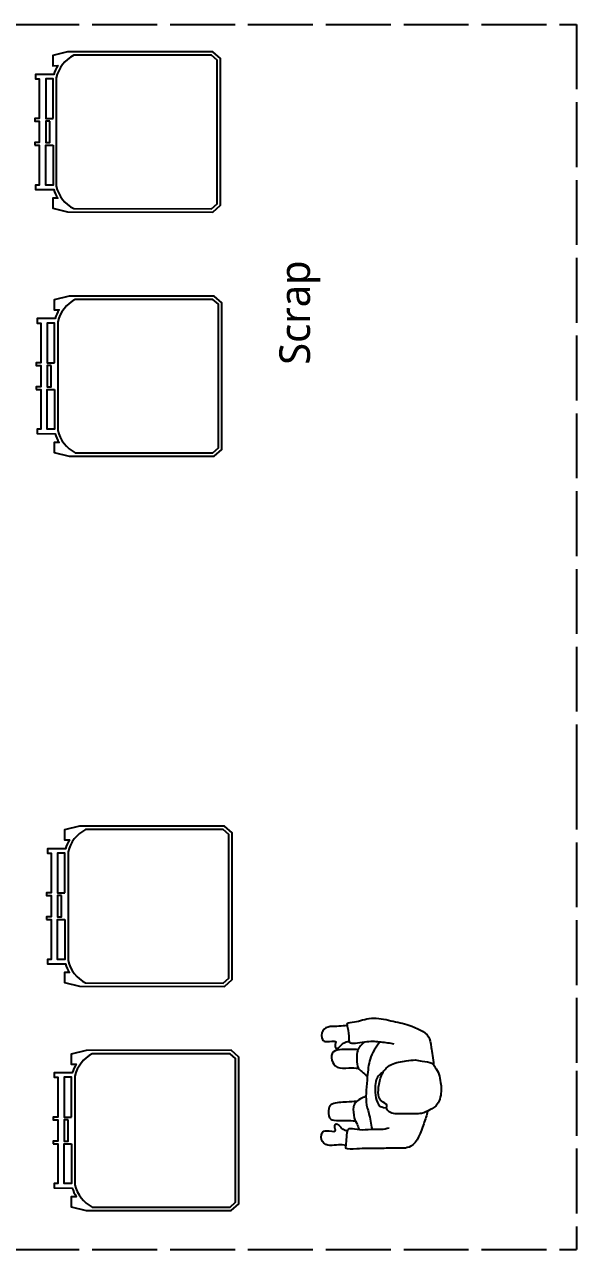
# Model space of a CAD drawing. Header units: millimetres. Extents: x 44692 to 333458, y -26854 to 14445.
# Drawn here: x 166053 to 168213, y -5976 to -1176 of the extents above; entities that cross this region are included whole.
import ezdxf

# ---------------------------------------------------------------- set-up
doc = ezdxf.new("R2010")
doc.units = ezdxf.units.MM
doc.header["$LTSCALE"] = 100
doc.linetypes.add('DASHEDX2', pattern=[3.048, 2.54, -0.508])
for name, color, linetype in [('Area proceso', 90, 'DASHEDX2'), ('Muebles', 112, 'Continuous'), ('Personal', 171, 'Continuous'), ('rotulo', 211, 'Continuous')]:
    doc.layers.add(name, color=color, linetype=linetype)
doc.styles.add('OpenSans', font='OpenSans-Regular.ttf')

# ---------------------------------------------------------------- blocks, each defined once
blk = doc.blocks.new('MU11-9')
for points in [[(-0.0431, 0.5974), (-0.0431, 0.5827), (-0.171, 0.5827), (-0.171, 0.5944), (-0.178, 0.5944), (-0.185, 0.5944), (-0.1854, 0.5362, 0.065352), (-0.2135, 0.5234), (-0.2134, 0.5392), (-0.2457, 0.5392), (-0.2575, 0.4915), (-0.2579, 0.0248), (-0.2362, 0), (0, 0), (0.2362, 0), (0.2579, 0.0248), (0.2575, 0.4915), (0.2457, 0.5392), (0.2134, 0.5392), (0.2135, 0.5234, 0.065352), (0.1854, 0.5362), (0.185, 0.5944), (0.178, 0.5944), (0.171, 0.5944), (0.171, 0.5827), (0.0431, 0.5827), (0.0431, 0.5974), (0.0344, 0.5974), (0.0344, 0.5827), (0, 0.5827), (-0.0344, 0.5827), (-0.0344, 0.5974)], [(-0.2468, 0.4718), (-0.2471, 0.0288), (-0.2314, 0.0107), (0, 0.0107), (0.2314, 0.0107), (0.2471, 0.0288), (0.2468, 0.4718, 0.222129), (0.1747, 0.5279), (-0.1747, 0.5279, 0.222129)]]:
    blk.add_lwpolyline(points, format="xyb", close=True)
for points in [[(-0.0431, 0.5382), (-0.171, 0.5382), (-0.171, 0.5618), (-0.0431, 0.5618), (-0.0431, 0.5382)], [(0.0431, 0.5382), (0.171, 0.5382), (0.171, 0.5618), (0.0431, 0.5618), (0.0431, 0.5382)]]:
    blk.add_lwpolyline(points)
blk.add_lwpolyline([(0.0344, 0.5489), (0.0344, 0.5618), (0, 0.5618), (-0.0344, 0.5618), (-0.0344, 0.5489), (0, 0.5489)], close=True)
blk = doc.blocks.new('pa17-16')
for points, knots in [([(5.5575, 2.4391), (5.5549, 2.4218), (5.5525, 2.3852), (5.5491, 2.3329), (5.5712, 2.2599), (5.5431, 2.2589), (5.5029, 2.2526), (5.4793, 2.2435), (5.4785, 2.2813), (5.4499, 2.3438), (5.4658, 2.4235), (5.4776, 2.5033), (5.5116, 2.5798), (5.5552, 2.585), (5.608, 2.5962), (5.6336, 2.6001)], [0, 0, 0, 0, 0.404899, 0.829805, 1.276298, 1.516647, 1.885942, 2.122553, 2.418487, 2.881882, 3.382407, 3.897515, 4.613825, 5.020942, 5.393355, 5.393355, 5.393355, 5.393355]), ([(5.62, 2.5537), (5.6188, 2.5427), (5.6154, 2.5253), (5.6223, 2.4901), (5.6346, 2.4293), (5.661, 2.4064), (5.685, 2.3908), (5.7322, 2.3832), (5.7723, 2.3842), (5.7881, 2.3969), (5.8018, 2.4268), (5.8146, 2.4162), (5.8324, 2.4305), (5.8382, 2.4568), (5.8318, 2.5038), (5.8344, 2.5615), (5.8137, 2.5937), (5.7944, 2.6284), (5.7307, 2.6388), (5.7037, 2.6296), (5.6679, 2.626), (5.6442, 2.6055), (5.6228, 2.5961), (5.6214, 2.5667), (5.62, 2.5537)], [0, 0, 0, 0, 0.297584, 0.631064, 1.068635, 1.39533, 1.69617, 2.097861, 2.458938, 2.716293, 3.010442, 3.199165, 3.447293, 3.731671, 4.119196, 4.541864, 4.881702, 5.22714, 5.673063, 5.989311, 6.327668, 6.644571, 6.906626, 7.259736, 7.259736, 7.259736, 7.259736]), ([(5.8196, 2.5846), (5.837, 2.5819), (5.8817, 2.5675), (5.9755, 2.5418), (5.972, 2.4609), (5.9791, 2.3926), (5.9812, 2.315), (5.9891, 2.2612), (5.9692, 2.2664), (5.9401, 2.2663), (5.9063, 2.2668), (5.9005, 2.2811), (5.909, 2.3184), (5.9007, 2.3606), (5.9019, 2.4011), (5.8964, 2.4238), (5.8933, 2.4348)], [6.682038, 6.682038, 6.682038, 6.682038, 7.076266, 7.806153, 8.304227, 8.77662, 9.284333, 9.649979, 9.844608, 10.160206, 10.472731, 10.661147, 10.998544, 11.371438, 11.724832, 12.051545, 12.051545, 12.051545, 12.051545]), ([(5.6724, 2.3994), (5.675, 2.3947), (5.6837, 2.383), (5.7041, 2.3718), (5.7348, 2.3697), (5.774, 2.3728), (5.8085, 2.3874), (5.8116, 2.4015), (5.8144, 2.4199)], [0.121052, 0.121052, 0.121052, 0.121052, 0.297289, 0.584433, 0.895396, 1.26174, 1.600834, 1.760925, 1.760925, 1.760925, 1.760925]), ([(5.5522, 2.3809), (5.573, 2.3653), (5.6222, 2.3398), (5.6924, 2.3383), (5.7952, 2.3323), (5.8376, 2.352), (5.881, 2.3613), (5.9019, 2.366)], [0, 0, 0, 0, 0.49262, 0.970296, 1.525877, 1.91054, 2.357805, 2.357805, 2.357805, 2.357805]), ([(5.5552, 2.3206), (5.5597, 2.3147), (5.5706, 2.3043), (5.5892, 2.2916), (5.6248, 2.2913), (5.6613, 2.2967), (5.6731, 2.3154), (5.6858, 2.3299), (5.6912, 2.3378)], [0, 0, 0, 0, 0.262594, 0.520609, 0.853848, 1.185107, 1.43842, 1.738028, 1.738028, 1.738028, 1.738028]), ([(5.7713, 2.3359), (5.7736, 2.3305), (5.7786, 2.3203), (5.7954, 2.2951), (5.8154, 2.2848), (5.8612, 2.2906), (5.8838, 2.3057), (5.8988, 2.3117), (5.9058, 2.3148)], [0, 0, 0, 0, 0.233477, 0.532145, 0.79329, 1.163492, 1.458071, 1.725911, 1.725911, 1.725911, 1.725911]), ([(5.4915, 2.2484), (5.4936, 2.2374), (5.4981, 2.215), (5.4968, 2.1806), (5.512, 2.1445), (5.5569, 2.147), (5.5634, 2.1681), (5.5498, 2.2128), (5.5753, 2.1995), (5.5912, 2.209), (5.5741, 2.2257), (5.5617, 2.2339), (5.5559, 2.2515), (5.5556, 2.26)], [0, 0, 0, 0, 0.324329, 0.654038, 0.980089, 1.31306, 1.562526, 1.890179, 2.123217, 2.319335, 2.559559, 2.78492, 3.066636, 3.066636, 3.066636, 3.066636]), ([(5.5867, 2.2952), (5.5866, 2.2877), (5.5872, 2.2667), (5.5883, 2.1873), (5.6353, 2.19), (5.6673, 2.2128), (5.6606, 2.2618), (5.6599, 2.2881), (5.6606, 2.3008)], [0.078483, 0.078483, 0.078483, 0.078483, 0.321516, 0.797556, 1.122606, 1.448668, 1.830958, 2.166281, 2.166281, 2.166281, 2.166281]), ([(5.7943, 2.2992), (5.7951, 2.2858), (5.7984, 2.2614), (5.8038, 2.2002), (5.8255, 2.1869), (5.8672, 2.191), (5.8755, 2.2117), (5.8718, 2.2605), (5.8715, 2.286), (5.871, 2.2978)], [0, 0, 0, 0, 0.353805, 0.775896, 1.041599, 1.377968, 1.615337, 2.001902, 2.313716, 2.313716, 2.313716, 2.313716]), ([(5.9713, 2.2652), (5.9703, 2.2553), (5.9686, 2.234), (5.9786, 2.2017), (5.9668, 2.1644), (5.9218, 2.1628), (5.9134, 2.1832), (5.9229, 2.229), (5.8988, 2.2135), (5.882, 2.2215), (5.8976, 2.2397), (5.908, 2.248), (5.912, 2.2618), (5.9127, 2.2683)], [0.038839, 0.038839, 0.038839, 0.038839, 0.324329, 0.654038, 0.980089, 1.31306, 1.562526, 1.890179, 2.123217, 2.319335, 2.559559, 2.78492, 2.989829, 2.989829, 2.989829, 2.989829])]:
    blk.add_open_spline(points, degree=3, knots=knots)

msp = doc.modelspace()

# ---------------------------------------------------------------- linework, layer by layer
at = {"layer": 'Area proceso'}
for p, q in [((166013.246, -1176.439), (168213.246, -1176.439)), ((168213.246, -1176.439), (168213.246, -4076.439)), ((168213.246, -4076.439), (168213.246, -5276.439)), ((168213.246, -5276.439), (168213.246, -5976.439)), ((166013.246, -5976.439), (168213.246, -5976.439))]:
    msp.add_line(p, q, dxfattribs=at)

# ---------------------------------------------------------------- block references
at = {"layer": 'Muebles', "xscale": 1216.969560470949, "yscale": 1216.969560470949, "zscale": 1216.969560470949, "rotation": 89.99999999999822}
for p in [(166819.857, -1597.453), (166825.679, -2554.22), (166866.003, -4631.492), (166892.416, -5509.857)]:
    msp.add_blockref('MU11-9', p, dxfattribs=at)
at = {"layer": 'Personal', "xscale": 979.1504951166471, "yscale": 979.1504951166471, "zscale": 979.1504951166471, "rotation": 267.3569437258108}
msp.add_blockref('pa17-16', (165365.319, 374.45), dxfattribs=at)

# ---------------------------------------------------------------- texts
at = {"layer": 'rotulo', "insert": (167050.34, -2509.915), "char_height": 120, "width": 1055.00166, "attachment_point": 1, "rotation": 90, "style": 'OpenSans'}
msp.add_mtext('Scrap', dxfattribs=at)

doc.saveas('drawing.dxf')
